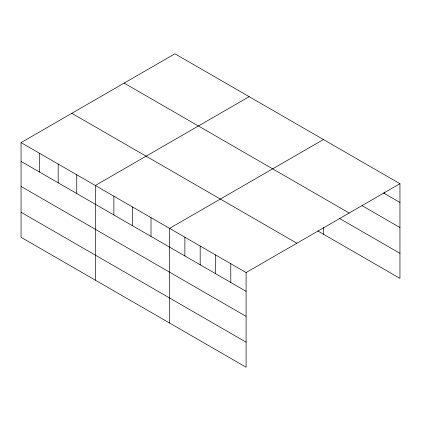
<?xml version="1.0" encoding="UTF-8"?>
<svg xmlns="http://www.w3.org/2000/svg" width="421" height="421" viewBox="0 0 421 421"><rect width="100%" height="100%" fill="white"/><g stroke="black" fill="none" stroke-linecap="round" stroke-linejoin="round"><path stroke-width="0.63" d="M21.05 142.619L246.09 272.545L246.09 367.212L21.05 237.286L21.05 142.619L174.91 53.788L399.95 183.714L399.95 278.381L317.813 230.961M249.174 96.662L95.314 185.493L95.314 280.165M323.439 139.535L169.574 228.366L169.574 323.039M246.09 272.545L399.95 183.714M383.515 192.986L399.95 202.475M361.976 205.601L399.95 227.524M124.137 83.1L349.177 213.026M339.305 218.32L399.95 253.331M71.823 113.302L296.863 243.227M21.05 161.385L246.09 291.306M21.05 186.429L246.09 316.355M21.05 212.242L246.09 342.162M384.647 192.35L384.647 193.644M323.439 227.319L323.439 234.208M230.787 263.709L230.787 282.475M215.484 254.873L215.484 273.639M200.18 246.038L200.18 264.804M184.877 237.202L184.877 255.968M151.007 217.652L151.007 236.413M132.447 206.932L132.447 225.698M113.88 196.212L113.88 214.978M76.748 174.773L76.748 193.539M58.182 164.058L58.182 182.819M39.616 153.339L39.616 172.1"/></g></svg>
